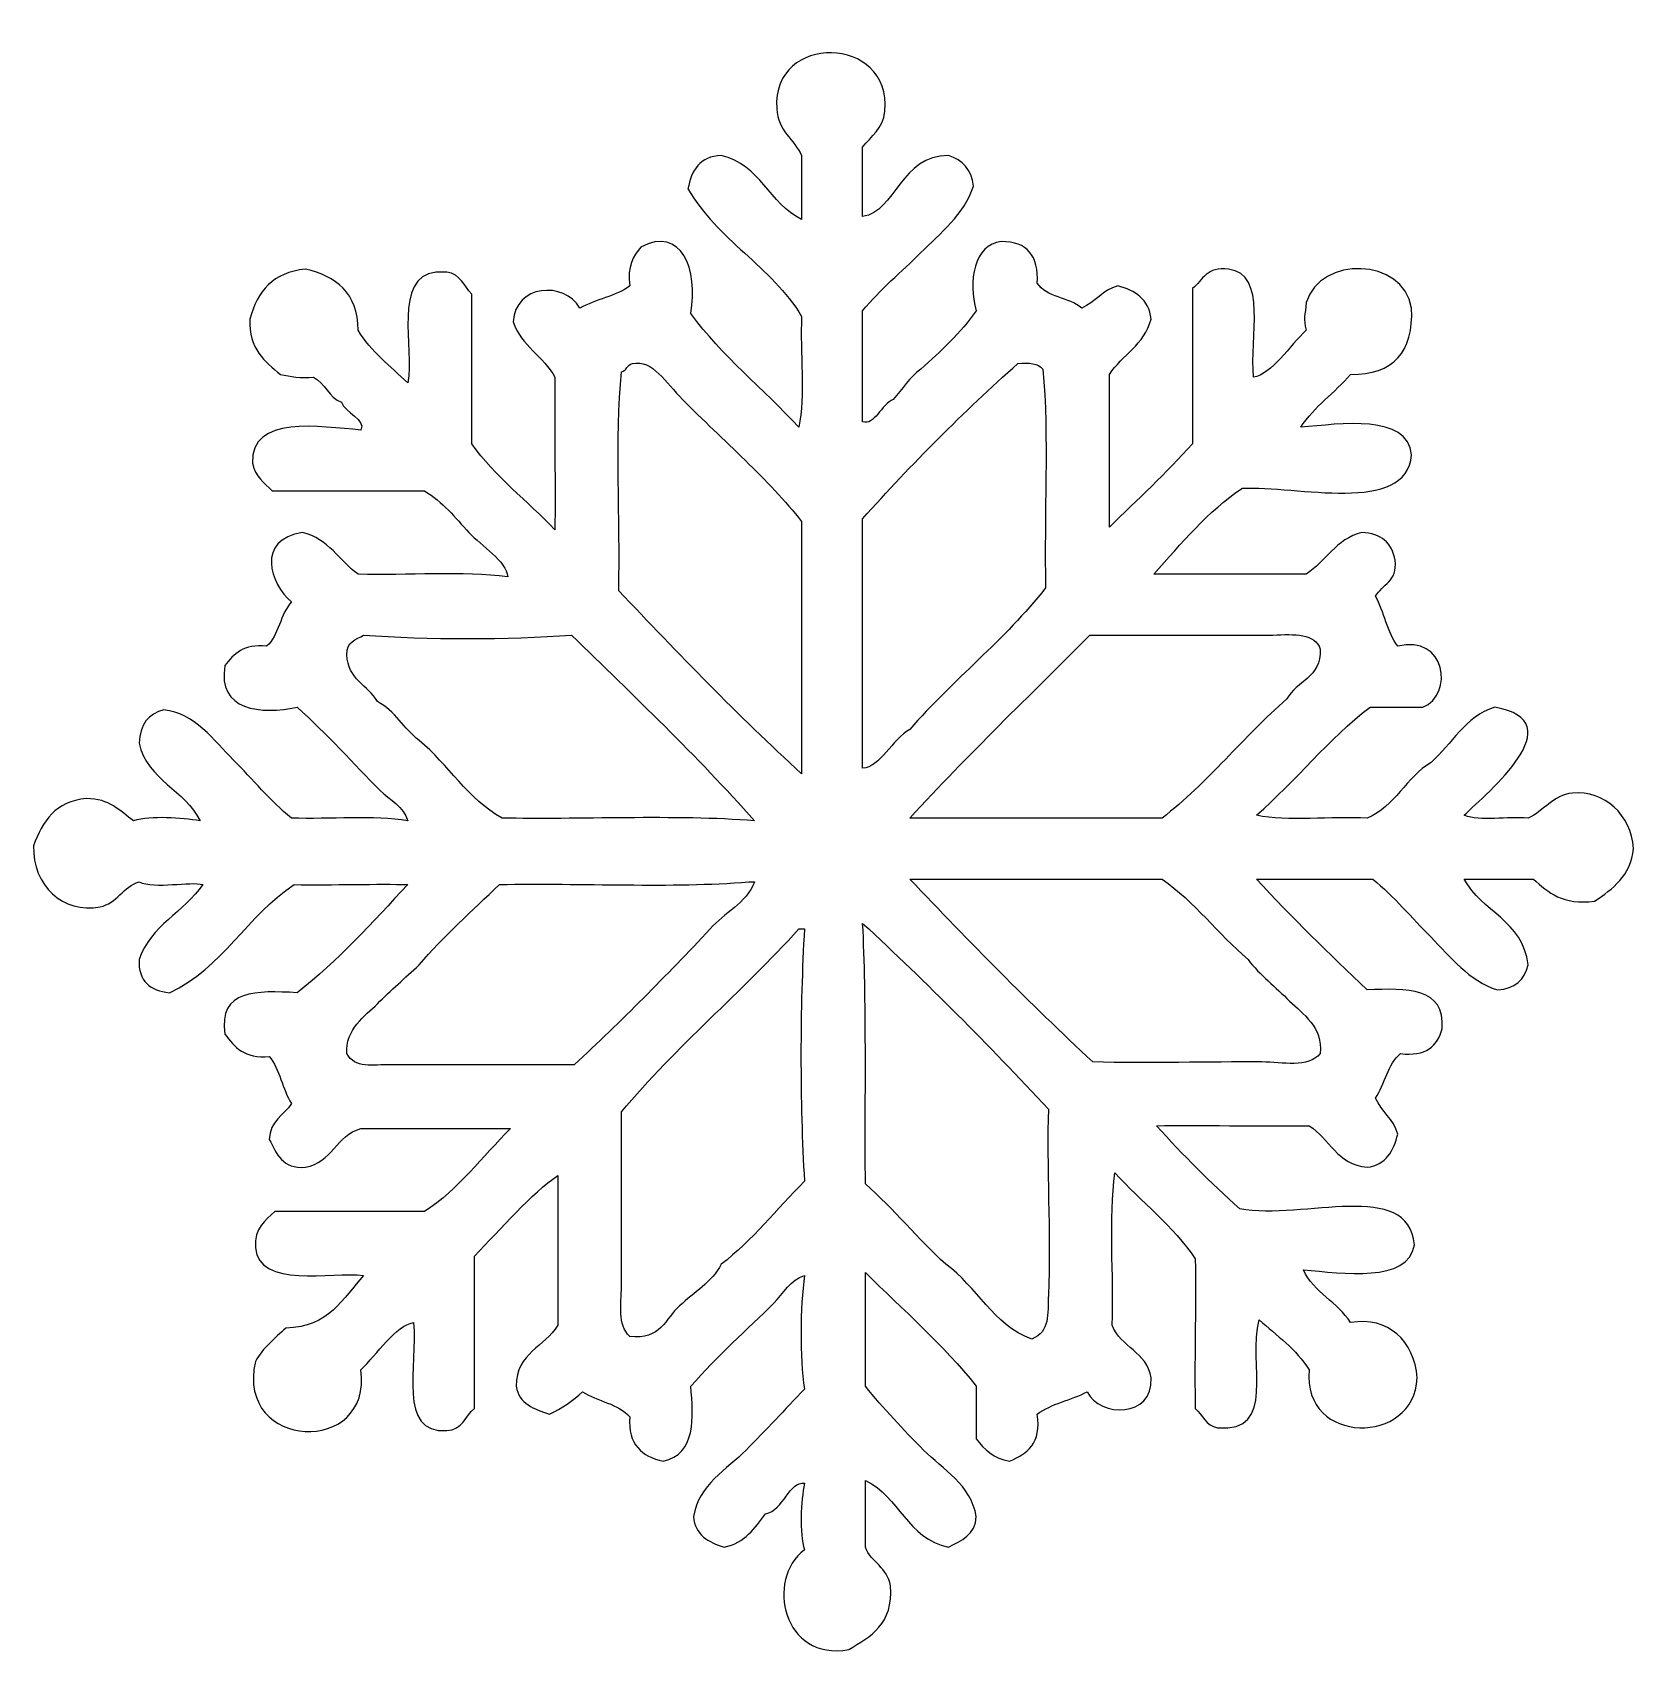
# Model space of a CAD drawing. Header units: centimetres. Extents: x -162 to 48, y -78 to 11.
# Drawn here: x 10.95 to 17.72, y -3.34 to 3.55 of the extents above; entities that cross this region are included whole.
import ezdxf

# ---------------------------------------------------------------- set-up
doc = ezdxf.new("R2010")
doc.units = ezdxf.units.CM
doc.header["$MEASUREMENT"] = 0
doc.layers.add('layer 1', color=7, linetype='Continuous')

msp = doc.modelspace()

# ---------------------------------------------------------------- linework, layer by layer
at = {"layer": 'layer 1', "color": 140}
for points, knots in [([(14.45734, 2.77304), (14.59673, 2.79412), (14.61801, 3.03464), (14.82078, 3.03094), (14.82078, 3.03094), (14.88026, 3.01219), (14.91756, 2.97146), (14.92625, 2.90212), (14.92625, 2.90212), (14.88713, 2.78128), (14.78504, 2.70214), (14.70357, 2.62041), (14.70357, 2.62041), (14.62145, 2.53849), (14.53083, 2.46506), (14.45734, 2.37418), (14.45734, 2.37418), (14.45734, 2.37418), (14.45734, 1.90534), (14.45734, 1.90534), (14.45734, 1.90534), (14.5054, 1.88497), (14.53771, 1.9811), (14.58642, 1.99913), (14.58642, 1.99913), (14.62553, 2.04194), (14.65576, 2.0939), (14.70357, 2.12802), (14.70357, 2.12802), (14.78847, 2.20352), (14.87111, 2.2811), (14.93792, 2.37418), (14.93792, 2.37418), (14.90218, 2.49756), (14.92806, 2.65706), (15.04365, 2.66731), (15.04365, 2.66731), (15.15321, 2.66783), (15.20173, 2.60692), (15.19602, 2.49159), (15.19602, 2.49159), (15.23267, 2.43049), (15.33172, 2.43185), (15.38368, 2.38612), (15.38368, 2.38612), (15.44089, 2.41083), (15.47157, 2.46208), (15.53604, 2.47991), (15.53604, 2.47991), (15.60954, 2.45955), (15.66856, 2.42478), (15.6768, 2.33922), (15.6768, 2.33922), (15.64936, 2.22979), (15.55414, 2.18815), (15.50082, 2.10467), (15.50082, 2.10467), (15.50082, 2.10467), (15.50082, 1.45978), (15.50082, 1.45978), (15.50082, 1.45978), (15.61985, 1.57537), (15.74134, 1.68843), (15.85252, 1.81174), (15.85252, 1.81174), (15.85252, 1.81174), (15.85252, 2.46804), (15.85252, 2.46804), (15.85252, 2.46804), (15.89442, 2.50463), (15.91343, 2.56365), (16.00495, 2.55042), (16.00495, 2.55042), (16.17107, 2.52869), (16.09278, 2.26255), (16.11042, 2.09299), (16.11042, 2.09299), (16.18547, 2.10396), (16.26396, 2.22889), (16.3333, 2.29226), (16.3333, 2.29226), (16.3189, 2.34195), (16.32895, 2.35544), (16.3333, 2.40947), (16.3333, 2.40947), (16.39349, 2.60737), (16.74292, 2.60095), (16.77886, 2.38612), (16.77886, 2.38612), (16.78709, 2.19827), (16.70082, 2.10467), (16.52095, 2.10467), (16.52095, 2.10467), (16.45297, 2.028), (16.36761, 1.96897), (16.30975, 1.88179), (16.30975, 1.88179), (16.47814, 1.89593), (16.76257, 1.94037), (16.77886, 1.76458), (16.77886, 1.76458), (16.75667, 1.50921), (16.28984, 1.63667), (16.06353, 1.62389), (16.06353, 1.62389), (15.91524, 1.52614), (15.80543, 1.38979), (15.68848, 1.26052), (15.68848, 1.26052), (15.68848, 1.26052), (16.3333, 1.26052), (16.3333, 1.26052), (16.3333, 1.26052), (16.41639, 1.31429), (16.45849, 1.40899), (16.56785, 1.4365), (16.56785, 1.4365), (16.65068, 1.43306), (16.69648, 1.39323), (16.70861, 1.31909), (16.70861, 1.31909), (16.72093, 1.22847), (16.65367, 1.21771), (16.62642, 1.16666), (16.62642, 1.16666), (16.66281, 1.10147), (16.67585, 1.01293), (16.72028, 0.95572), (16.72028, 0.95572), (16.92253, 1.00878), (16.95983, 0.74977), (16.82575, 0.69755), (16.82575, 0.69755), (16.82575, 0.69755), (16.60288, 0.69755), (16.60288, 0.69755), (16.60288, 0.69755), (16.42508, 0.56302), (16.29003, 0.38523), (16.12236, 0.24039), (16.12236, 0.24039), (16.25527, 0.21314), (16.43903, 0.23649), (16.5912, 0.22871), (16.5912, 0.22871), (16.71016, 0.27788), (16.75434, 0.4017), (16.86097, 0.46346), (16.86097, 0.46346), (16.94952, 0.54266), (17.00355, 0.65662), (17.13055, 0.69755), (17.13055, 0.69755), (17.46947, 0.63716), (17.09851, 0.33762), (17.00173, 0.24039), (17.00173, 0.24039), (17.06828, 0.21314), (17.18523, 0.23649), (17.27125, 0.22871), (17.27125, 0.22871), (17.33858, 0.25751), (17.37587, 0.3264), (17.4589, 0.33418), (17.4589, 0.33418), (17.59395, 0.34702), (17.70811, 0.24266), (17.7168, 0.09989), (17.7168, 0.09989), (17.70493, -0.01726), (17.62917, -0.07038), (17.55276, -0.12299), (17.55276, -0.12299), (17.41817, -0.14037), (17.35505, -0.08615), (17.29486, -0.02919), (17.29486, -0.02919), (17.29486, -0.02919), (17.00173, -0.02919), (17.00173, -0.02919), (17.00173, -0.02919), (17.07308, -0.16898), (17.25068, -0.20238), (17.27125, -0.39276), (17.27125, -0.39276), (17.25665, -0.4562), (17.21566, -0.49324), (17.14223, -0.4983), (17.14223, -0.4983), (17.02093, -0.45983), (16.94245, -0.35709), (16.86097, -0.27542), (16.86097, -0.27542), (16.77886, -0.1935), (16.70517, -0.10288), (16.61475, -0.02919), (16.61475, -0.02919), (16.61475, -0.02919), (16.12236, -0.02919), (16.12236, -0.02919), (16.12236, -0.02919), (16.2722, -0.19188), (16.43099, -0.34567), (16.5912, -0.4983), (16.5912, -0.4983), (16.75914, -0.49051), (16.92188, -0.48798), (16.90787, -0.66234), (16.90787, -0.66234), (16.88893, -0.73739), (16.83762, -0.77994), (16.73196, -0.76788), (16.73196, -0.76788), (16.67721, -0.81088), (16.66651, -0.8978), (16.62642, -0.95547), (16.62642, -0.95547), (16.6514, -1.01294), (16.70238, -1.04355), (16.72028, -1.1079), (16.72028, -1.1079), (16.70264, -1.18042), (16.6704, -1.23789), (16.5912, -1.24859), (16.5912, -1.24859), (16.46193, -1.23717), (16.43215, -1.12664), (16.34497, -1.07268), (16.34497, -1.07268), (16.13585, -1.07423), (15.87107, -1.0706), (15.70015, -1.07268), (15.70015, -1.07268), (15.81068, -1.1967), (15.92945, -1.31268), (16.05185, -1.42457), (16.05185, -1.42457), (16.32461, -1.47335), (16.76465, -1.29691), (16.79053, -1.57674), (16.79053, -1.57674), (16.7651, -1.73942), (16.48593, -1.69596), (16.32162, -1.68247), (16.32162, -1.68247), (16.36534, -1.77906), (16.46601, -1.81934), (16.52095, -1.90535), (16.52095, -1.90535), (16.67793, -1.87791), (16.79189, -1.98247), (16.80221, -2.13971), (16.80221, -2.13971), (16.79254, -2.4255), (16.31637, -2.42751), (16.34497, -2.10468), (16.34497, -2.10468), (16.2912, -2.01769), (16.20811, -1.96003), (16.13397, -1.89348), (16.13397, -1.89348), (16.0848, -2.0786), (16.21408, -2.37127), (15.95805, -2.35065), (15.95805, -2.35065), (15.90863, -2.34176), (15.89552, -2.29622), (15.8642, -2.26872), (15.8642, -2.26872), (15.85894, -2.09391), (15.86809, -1.84606), (15.8642, -1.63557), (15.8642, -1.63557), (15.77014, -1.49508), (15.63516, -1.39551), (15.52417, -1.27194), (15.52417, -1.27194), (15.49693, -1.46368), (15.52028, -1.70582), (15.51276, -1.91702), (15.51276, -1.91702), (15.54772, -2.01062), (15.66006, -2.02755), (15.6768, -2.13971), (15.6768, -2.13971), (15.68757, -2.30991), (15.45989, -2.30738), (15.40703, -2.19828), (15.40703, -2.19828), (15.34041, -2.23305), (15.25395, -2.24861), (15.19602, -2.29233), (15.19602, -2.29233), (15.21477, -2.41655), (15.15302, -2.46027), (15.07862, -2.4916), (15.07862, -2.4916), (15.0118, -2.48018), (14.97152, -2.44217), (14.93792, -2.39754), (14.93792, -2.39754), (14.93792, -2.39754), (14.93792, -2.17493), (14.93792, -2.17493), (14.93792, -2.17493), (14.79807, -1.99823), (14.62852, -1.85112), (14.46901, -1.69415), (14.46901, -1.69415), (14.46901, -1.69415), (14.46901, -2.17493), (14.46901, -2.17493), (14.46901, -2.17493), (14.54568, -2.26918), (14.62968, -2.35914), (14.71524, -2.44451), (14.71524, -2.44451), (14.7958, -2.52526), (14.91574, -2.59181), (14.93792, -2.7257), (14.93792, -2.7257), (14.93403, -2.80399), (14.8752, -2.82708), (14.82078, -2.85497), (14.82078, -2.85497), (14.64545, -2.8193), (14.6125, -2.64124), (14.46901, -2.57352), (14.46901, -2.57352), (14.46901, -2.57352), (14.46901, -2.85497), (14.46901, -2.85497), (14.46901, -2.85497), (14.49263, -2.92113), (14.56378, -2.94014), (14.57474, -3.01908), (14.57474, -3.01908), (14.5885, -3.18176), (14.49074, -3.23236), (14.39877, -3.28885), (14.39877, -3.28885), (14.12101, -3.33873), (14.04434, -2.99229), (14.21118, -2.86665), (14.21118, -2.86665), (14.18847, -2.79439), (14.19717, -2.65934), (14.21118, -2.5852), (14.21118, -2.5852), (14.14664, -2.57398), (14.12419, -2.69988), (14.04687, -2.71428), (14.04687, -2.71428), (14.00153, -2.77421), (13.95989, -2.83804), (13.87109, -2.85497), (13.87109, -2.85497), (13.80519, -2.83506), (13.74914, -2.80509), (13.74207, -2.7257), (13.74207, -2.7257), (13.76309, -2.59181), (13.88484, -2.52481), (13.96495, -2.44451), (13.96495, -2.44451), (14.04888, -2.36051), (14.12899, -2.27261), (14.21118, -2.1866), (14.21118, -2.1866), (14.191, -2.05045), (14.19308, -1.84243), (14.21118, -1.70582), (14.21118, -1.70582), (14.15163, -1.72295), (14.12147, -1.78386), (14.08209, -1.82323), (14.08209, -1.82323), (13.97131, -1.93421), (13.84093, -2.04766), (13.7304, -2.17493), (13.7304, -2.17493), (13.74318, -2.30537), (13.75258, -2.46254), (13.61319, -2.4916), (13.61319, -2.4916), (13.52419, -2.47104), (13.46335, -2.42252), (13.47249, -2.30394), (13.47249, -2.30394), (13.42534, -2.24926), (13.33498, -2.2383), (13.27316, -2.19828), (13.27316, -2.19828), (13.23152, -2.23512), (13.18624, -2.26781), (13.13247, -2.29233), (13.13247, -2.29233), (13.06702, -2.27171), (13.00404, -2.24861), (12.99171, -2.17493), (12.99171, -2.17493), (12.99262, -2.03145), (13.11437, -2.00835), (13.16769, -1.91702), (13.16769, -1.91702), (13.16769, -1.91702), (13.16769, -1.28388), (13.16769, -1.28388), (13.16769, -1.28388), (13.05736, -1.3573), (12.92627, -1.51129), (12.81574, -1.6239), (12.81574, -1.6239), (12.81574, -1.6239), (12.81574, -2.26872), (12.81574, -2.26872), (12.81574, -2.26872), (12.77727, -2.30031), (12.76514, -2.35869), (12.69859, -2.36258), (12.69859, -2.36258), (12.48603, -2.37581), (12.57755, -2.08476), (12.55783, -1.90535), (12.55783, -1.90535), (12.4835, -1.91676), (12.40384, -2.04033), (12.33522, -2.10468), (12.33522, -2.10468), (12.38717, -2.46967), (11.8041, -2.44931), (11.88946, -2.06946), (11.88946, -2.06946), (11.92105, -2.01108), (11.97184, -1.97196), (12.01848, -1.9287), (12.01848, -1.9287), (12.19881, -1.92526), (12.26062, -1.80332), (12.34689, -1.70582), (12.34689, -1.70582), (12.21165, -1.69026), (11.90458, -1.76187), (11.88946, -1.58868), (11.88946, -1.58868), (11.88421, -1.50513), (11.93111, -1.4738), (11.97184, -1.43624), (11.97184, -1.43624), (11.97184, -1.43624), (12.6048, -1.43624), (12.6048, -1.43624), (12.6048, -1.43624), (12.74821, -1.34109), (12.84914, -1.20377), (12.96817, -1.08455), (12.96817, -1.08455), (12.8025, -1.08273), (12.53954, -1.08571), (12.33522, -1.08455), (12.33522, -1.08455), (12.23111, -1.11335), (12.21392, -1.22894), (12.10066, -1.24859), (12.10066, -1.24859), (12.00317, -1.25618), (11.97891, -1.19073), (11.94823, -1.13144), (11.94823, -1.13144), (11.95031, -1.05134), (12.01024, -1.02941), (12.04209, -0.97908), (12.04209, -0.97908), (12.00343, -0.91979), (11.99312, -0.83235), (11.94823, -0.77975), (11.94823, -0.77975), (11.84367, -0.79051), (11.80086, -0.73901), (11.76064, -0.68595), (11.76064, -0.68595), (11.72996, -0.49486), (11.89699, -0.50148), (12.06544, -0.50997), (12.06544, -0.50997), (12.2398, -0.37564), (12.38374, -0.21043), (12.53448, -0.05274), (12.53448, -0.05274), (12.41688, -0.04865), (12.20938, -0.05553), (12.05377, -0.05274), (12.05377, -0.05274), (11.85515, -0.18228), (11.75124, -0.40677), (11.52609, -0.50997), (11.52609, -0.50997), (11.44527, -0.50102), (11.39357, -0.46282), (11.3972, -0.36922), (11.3972, -0.36922), (11.44734, -0.22418), (11.58784, -0.16943), (11.66678, -0.05274), (11.66678, -0.05274), (11.61528, -0.03717), (11.46499, -0.07291), (11.3972, -0.04106), (11.3972, -0.04106), (11.33156, -0.06033), (11.30296, -0.13304), (11.2329, -0.1466), (11.2329, -0.1466), (11.07437, -0.17657), (10.94711, -0.05799), (10.95145, 0.11156), (10.95145, 0.11156), (10.98765, 0.21613), (11.04531, 0.29922), (11.17433, 0.31109), (11.17433, 0.31109), (11.27318, 0.3118), (11.31736, 0.25822), (11.37366, 0.21703), (11.37366, 0.21703), (11.45052, 0.23993), (11.57597, 0.22916), (11.65511, 0.21703), (11.65511, 0.21703), (11.59199, 0.3491), (11.43431, 0.38704), (11.3972, 0.54519), (11.3972, 0.54519), (11.40064, 0.62367), (11.43593, 0.67083), (11.50274, 0.68614), (11.50274, 0.68614), (11.62994, 0.67446), (11.71647, 0.55407), (11.79586, 0.47494), (11.79586, 0.47494), (11.87779, 0.39275), (11.95148, 0.30214), (12.04209, 0.22871), (12.04209, 0.22871), (12.20406, 0.22274), (12.39107, 0.24175), (12.53448, 0.21703), (12.53448, 0.21703), (12.51736, 0.27632), (12.45651, 0.30674), (12.41714, 0.34586), (12.41714, 0.34586), (12.30616, 0.45684), (12.19083, 0.58547), (12.06544, 0.69755), (12.06544, 0.69755), (11.91463, 0.66532), (11.72536, 0.68225), (11.76064, 0.87353), (11.76064, 0.87353), (11.79723, 0.92276), (11.83978, 0.96622), (11.93656, 0.95572), (11.93656, 0.95572), (11.98988, 1.00008), (11.99377, 1.09368), (12.04209, 1.14311), (12.04209, 1.14311), (11.95212, 1.21952), (11.88946, 1.4051), (12.08899, 1.4365), (12.08899, 1.4365), (12.19952, 1.41016), (12.24324, 1.31701), (12.32354, 1.26052), (12.32354, 1.26052), (12.53085, 1.25293), (12.76858, 1.27563), (12.95649, 1.24884), (12.95649, 1.24884), (12.95169, 1.31611), (12.84551, 1.37883), (12.79238, 1.4365), (12.79238, 1.4365), (12.73498, 1.50006), (12.6803, 1.56642), (12.6048, 1.61241), (12.6048, 1.61241), (12.6048, 1.61241), (11.95991, 1.61241), (11.95991, 1.61241), (11.95991, 1.61241), (11.92858, 1.64744), (11.88622, 1.6715), (11.87779, 1.72936), (11.87779, 1.72936), (11.86631, 1.93531), (12.1654, 1.8838), (12.33522, 1.87012), (12.33522, 1.87012), (12.35902, 1.91403), (12.26769, 1.94309), (12.25303, 1.98746), (12.25303, 1.98746), (12.19906, 2.00763), (12.18415, 2.06711), (12.13569, 2.09299), (12.13569, 2.09299), (12.0803, 2.08839), (12.03794, 2.09663), (11.99519, 2.10467), (11.99519, 2.10467), (11.92929, 2.16), (11.8604, 2.21241), (11.86631, 2.33922), (11.86631, 2.33922), (11.89634, 2.45753), (11.96516, 2.53712), (12.10066, 2.55042), (12.10066, 2.55042), (12.2313, 2.52045), (12.32263, 2.45157), (12.32354, 2.29226), (12.32354, 2.29226), (12.37848, 2.20281), (12.46015, 2.13989), (12.53448, 2.06938), (12.53448, 2.06938), (12.56127, 2.21676), (12.47001, 2.51565), (12.65169, 2.53849), (12.65169, 2.53849), (12.65169, 2.53849), (12.69859, 2.53849), (12.69859, 2.53849), (12.69859, 2.53849), (12.75671, 2.53005), (12.77156, 2.47881), (12.80406, 2.44469), (12.80406, 2.44469), (12.80406, 2.44469), (12.80406, 1.81174), (12.80406, 1.81174), (12.80406, 1.81174), (12.90246, 1.6715), (13.04023, 1.57102), (13.15576, 1.44811), (13.15576, 1.44811), (13.15809, 1.61883), (13.1542, 1.88361), (13.15576, 2.09299), (13.15576, 2.09299), (13.10931, 2.18335), (13.0137, 2.22434), (12.98004, 2.32755), (12.98004, 2.32755), (12.98646, 2.48517), (13.19584, 2.50099), (13.26149, 2.38612), (13.26149, 2.38612), (13.32648, 2.42251), (13.41528, 2.43555), (13.47249, 2.47991), (13.47249, 2.47991), (13.46101, 2.56164), (13.48689, 2.60627), (13.51939, 2.64402), (13.51939, 2.64402), (13.6894, 2.73392), (13.76354, 2.55133), (13.7304, 2.36277), (13.7304, 2.36277), (13.86331, 2.1827), (14.03721, 2.04421), (14.18782, 1.88179), (14.18782, 1.88179), (14.215, 2.01496), (14.19172, 2.19846), (14.19924, 2.3509), (14.19924, 2.3509), (14.07159, 2.563), (13.84274, 2.67418), (13.71872, 2.89025), (13.71872, 2.89025), (13.73383, 2.96919), (13.76834, 3.02822), (13.85941, 3.03094), (13.85941, 3.03094), (14.02488, 2.99319), (14.06218, 2.82752), (14.19924, 2.76117), (14.19924, 2.76117), (14.19924, 2.76117), (14.19924, 3.03094), (14.19924, 3.03094), (14.19924, 3.03094), (14.1672, 3.10009), (14.09922, 3.13414), (14.09377, 3.23027), (14.09377, 3.23027), (14.07314, 3.55129), (14.58162, 3.54123), (14.5512, 3.2186), (14.5512, 3.2186), (14.54478, 3.14283), (14.49172, 3.11377), (14.45734, 3.06616), (14.45734, 3.06616), (14.45734, 3.06616), (14.45734, 2.77304), (14.45734, 2.77304)], [0, 0, 0, 0, 0.0055866, 0.0055866, 0.0055866, 0.0055866, 0.0111732, 0.0111732, 0.0111732, 0.0111732, 0.0167598, 0.0167598, 0.0167598, 0.0167598, 0.0223464, 0.0223464, 0.0223464, 0.0223464, 0.027933, 0.027933, 0.027933, 0.027933, 0.0335196, 0.0335196, 0.0335196, 0.0335196, 0.0391061, 0.0391061, 0.0391061, 0.0391061, 0.0446927, 0.0446927, 0.0446927, 0.0446927, 0.0502793, 0.0502793, 0.0502793, 0.0502793, 0.0558659, 0.0558659, 0.0558659, 0.0558659, 0.0614525, 0.0614525, 0.0614525, 0.0614525, 0.0670391, 0.0670391, 0.0670391, 0.0670391, 0.0726257, 0.0726257, 0.0726257, 0.0726257, 0.0782123, 0.0782123, 0.0782123, 0.0782123, 0.0837989, 0.0837989, 0.0837989, 0.0837989, 0.0893855, 0.0893855, 0.0893855, 0.0893855, 0.0949721, 0.0949721, 0.0949721, 0.0949721, 0.1005587, 0.1005587, 0.1005587, 0.1005587, 0.1061453, 0.1061453, 0.1061453, 0.1061453, 0.1117318, 0.1117318, 0.1117318, 0.1117318, 0.1173184, 0.1173184, 0.1173184, 0.1173184, 0.122905, 0.122905, 0.122905, 0.122905, 0.1284916, 0.1284916, 0.1284916, 0.1284916, 0.1340782, 0.1340782, 0.1340782, 0.1340782, 0.1396648, 0.1396648, 0.1396648, 0.1396648, 0.1452514, 0.1452514, 0.1452514, 0.1452514, 0.150838, 0.150838, 0.150838, 0.150838, 0.1564246, 0.1564246, 0.1564246, 0.1564246, 0.1620112, 0.1620112, 0.1620112, 0.1620112, 0.1675978, 0.1675978, 0.1675978, 0.1675978, 0.1731844, 0.1731844, 0.1731844, 0.1731844, 0.1787709, 0.1787709, 0.1787709, 0.1787709, 0.1843575, 0.1843575, 0.1843575, 0.1843575, 0.1899441, 0.1899441, 0.1899441, 0.1899441, 0.1955307, 0.1955307, 0.1955307, 0.1955307, 0.2011173, 0.2011173, 0.2011173, 0.2011173, 0.2067039, 0.2067039, 0.2067039, 0.2067039, 0.2122905, 0.2122905, 0.2122905, 0.2122905, 0.2178771, 0.2178771, 0.2178771, 0.2178771, 0.2234637, 0.2234637, 0.2234637, 0.2234637, 0.2290503, 0.2290503, 0.2290503, 0.2290503, 0.2346369, 0.2346369, 0.2346369, 0.2346369, 0.2402235, 0.2402235, 0.2402235, 0.2402235, 0.2458101, 0.2458101, 0.2458101, 0.2458101, 0.2513966, 0.2513966, 0.2513966, 0.2513966, 0.2569832, 0.2569832, 0.2569832, 0.2569832, 0.2625698, 0.2625698, 0.2625698, 0.2625698, 0.2681564, 0.2681564, 0.2681564, 0.2681564, 0.273743, 0.273743, 0.273743, 0.273743, 0.2793296, 0.2793296, 0.2793296, 0.2793296, 0.2849162, 0.2849162, 0.2849162, 0.2849162, 0.2905028, 0.2905028, 0.2905028, 0.2905028, 0.2960894, 0.2960894, 0.2960894, 0.2960894, 0.301676, 0.301676, 0.301676, 0.301676, 0.3072626, 0.3072626, 0.3072626, 0.3072626, 0.3128492, 0.3128492, 0.3128492, 0.3128492, 0.3184358, 0.3184358, 0.3184358, 0.3184358, 0.3240223, 0.3240223, 0.3240223, 0.3240223, 0.3296089, 0.3296089, 0.3296089, 0.3296089, 0.3351955, 0.3351955, 0.3351955, 0.3351955, 0.3407821, 0.3407821, 0.3407821, 0.3407821, 0.3463687, 0.3463687, 0.3463687, 0.3463687, 0.3519553, 0.3519553, 0.3519553, 0.3519553, 0.3575419, 0.3575419, 0.3575419, 0.3575419, 0.3631285, 0.3631285, 0.3631285, 0.3631285, 0.3687151, 0.3687151, 0.3687151, 0.3687151, 0.3743017, 0.3743017, 0.3743017, 0.3743017, 0.3798883, 0.3798883, 0.3798883, 0.3798883, 0.3854749, 0.3854749, 0.3854749, 0.3854749, 0.3910615, 0.3910615, 0.3910615, 0.3910615, 0.396648, 0.396648, 0.396648, 0.396648, 0.4022346, 0.4022346, 0.4022346, 0.4022346, 0.4078212, 0.4078212, 0.4078212, 0.4078212, 0.4134078, 0.4134078, 0.4134078, 0.4134078, 0.4189944, 0.4189944, 0.4189944, 0.4189944, 0.424581, 0.424581, 0.424581, 0.424581, 0.4301676, 0.4301676, 0.4301676, 0.4301676, 0.4357542, 0.4357542, 0.4357542, 0.4357542, 0.4413408, 0.4413408, 0.4413408, 0.4413408, 0.4469274, 0.4469274, 0.4469274, 0.4469274, 0.452514, 0.452514, 0.452514, 0.452514, 0.4581006, 0.4581006, 0.4581006, 0.4581006, 0.4636872, 0.4636872, 0.4636872, 0.4636872, 0.4692737, 0.4692737, 0.4692737, 0.4692737, 0.4748603, 0.4748603, 0.4748603, 0.4748603, 0.4804469, 0.4804469, 0.4804469, 0.4804469, 0.4860335, 0.4860335, 0.4860335, 0.4860335, 0.4916201, 0.4916201, 0.4916201, 0.4916201, 0.4972067, 0.4972067, 0.4972067, 0.4972067, 0.5027933, 0.5027933, 0.5027933, 0.5027933, 0.5083799, 0.5083799, 0.5083799, 0.5083799, 0.5139665, 0.5139665, 0.5139665, 0.5139665, 0.5195531, 0.5195531, 0.5195531, 0.5195531, 0.5251397, 0.5251397, 0.5251397, 0.5251397, 0.5307263, 0.5307263, 0.5307263, 0.5307263, 0.5363128, 0.5363128, 0.5363128, 0.5363128, 0.5418994, 0.5418994, 0.5418994, 0.5418994, 0.547486, 0.547486, 0.547486, 0.547486, 0.5530726, 0.5530726, 0.5530726, 0.5530726, 0.5586592, 0.5586592, 0.5586592, 0.5586592, 0.5642458, 0.5642458, 0.5642458, 0.5642458, 0.5698324, 0.5698324, 0.5698324, 0.5698324, 0.575419, 0.575419, 0.575419, 0.575419, 0.5810056, 0.5810056, 0.5810056, 0.5810056, 0.5865922, 0.5865922, 0.5865922, 0.5865922, 0.5921788, 0.5921788, 0.5921788, 0.5921788, 0.5977654, 0.5977654, 0.5977654, 0.5977654, 0.603352, 0.603352, 0.603352, 0.603352, 0.6089385, 0.6089385, 0.6089385, 0.6089385, 0.6145251, 0.6145251, 0.6145251, 0.6145251, 0.6201117, 0.6201117, 0.6201117, 0.6201117, 0.6256983, 0.6256983, 0.6256983, 0.6256983, 0.6312849, 0.6312849, 0.6312849, 0.6312849, 0.6368715, 0.6368715, 0.6368715, 0.6368715, 0.6424581, 0.6424581, 0.6424581, 0.6424581, 0.6480447, 0.6480447, 0.6480447, 0.6480447, 0.6536313, 0.6536313, 0.6536313, 0.6536313, 0.6592179, 0.6592179, 0.6592179, 0.6592179, 0.6648045, 0.6648045, 0.6648045, 0.6648045, 0.6703911, 0.6703911, 0.6703911, 0.6703911, 0.6759777, 0.6759777, 0.6759777, 0.6759777, 0.6815642, 0.6815642, 0.6815642, 0.6815642, 0.6871508, 0.6871508, 0.6871508, 0.6871508, 0.6927374, 0.6927374, 0.6927374, 0.6927374, 0.698324, 0.698324, 0.698324, 0.698324, 0.7039106, 0.7039106, 0.7039106, 0.7039106, 0.7094972, 0.7094972, 0.7094972, 0.7094972, 0.7150838, 0.7150838, 0.7150838, 0.7150838, 0.7206704, 0.7206704, 0.7206704, 0.7206704, 0.726257, 0.726257, 0.726257, 0.726257, 0.7318436, 0.7318436, 0.7318436, 0.7318436, 0.7374302, 0.7374302, 0.7374302, 0.7374302, 0.7430168, 0.7430168, 0.7430168, 0.7430168, 0.7486034, 0.7486034, 0.7486034, 0.7486034, 0.7541899, 0.7541899, 0.7541899, 0.7541899, 0.7597765, 0.7597765, 0.7597765, 0.7597765, 0.7653631, 0.7653631, 0.7653631, 0.7653631, 0.7709497, 0.7709497, 0.7709497, 0.7709497, 0.7765363, 0.7765363, 0.7765363, 0.7765363, 0.7821229, 0.7821229, 0.7821229, 0.7821229, 0.7877095, 0.7877095, 0.7877095, 0.7877095, 0.7932961, 0.7932961, 0.7932961, 0.7932961, 0.7988827, 0.7988827, 0.7988827, 0.7988827, 0.8044693, 0.8044693, 0.8044693, 0.8044693, 0.8100559, 0.8100559, 0.8100559, 0.8100559, 0.8156425, 0.8156425, 0.8156425, 0.8156425, 0.8212291, 0.8212291, 0.8212291, 0.8212291, 0.8268156, 0.8268156, 0.8268156, 0.8268156, 0.8324022, 0.8324022, 0.8324022, 0.8324022, 0.8379888, 0.8379888, 0.8379888, 0.8379888, 0.8435754, 0.8435754, 0.8435754, 0.8435754, 0.849162, 0.849162, 0.849162, 0.849162, 0.8547486, 0.8547486, 0.8547486, 0.8547486, 0.8603352, 0.8603352, 0.8603352, 0.8603352, 0.8659218, 0.8659218, 0.8659218, 0.8659218, 0.8715084, 0.8715084, 0.8715084, 0.8715084, 0.877095, 0.877095, 0.877095, 0.877095, 0.8826816, 0.8826816, 0.8826816, 0.8826816, 0.8882682, 0.8882682, 0.8882682, 0.8882682, 0.8938547, 0.8938547, 0.8938547, 0.8938547, 0.8994413, 0.8994413, 0.8994413, 0.8994413, 0.9050279, 0.9050279, 0.9050279, 0.9050279, 0.9106145, 0.9106145, 0.9106145, 0.9106145, 0.9162011, 0.9162011, 0.9162011, 0.9162011, 0.9217877, 0.9217877, 0.9217877, 0.9217877, 0.9273743, 0.9273743, 0.9273743, 0.9273743, 0.9329609, 0.9329609, 0.9329609, 0.9329609, 0.9385475, 0.9385475, 0.9385475, 0.9385475, 0.9441341, 0.9441341, 0.9441341, 0.9441341, 0.9497207, 0.9497207, 0.9497207, 0.9497207, 0.9553073, 0.9553073, 0.9553073, 0.9553073, 0.9608939, 0.9608939, 0.9608939, 0.9608939, 0.9664804, 0.9664804, 0.9664804, 0.9664804, 0.972067, 0.972067, 0.972067, 0.972067, 0.9776536, 0.9776536, 0.9776536, 0.9776536, 0.9832402, 0.9832402, 0.9832402, 0.9832402, 0.9888268, 0.9888268, 0.9888268, 0.9888268, 1, 1, 1, 1]), ([(13.43727, 2.11654), (13.41003, 1.83094), (13.43338, 1.49526), (13.4256, 1.19027), (13.4256, 1.19027), (13.67727, 0.92594), (13.92947, 0.66233), (14.19924, 0.41636), (14.19924, 0.41636), (14.19924, 0.41636), (14.19924, 1.48313), (14.19924, 1.48313), (14.19924, 1.48313), (14.06289, 1.65775), (13.86629, 1.82802), (13.69511, 1.99913), (13.69511, 1.99913), (13.62512, 2.06938), (13.57089, 2.1694), (13.48417, 2.15157), (13.48417, 2.15157), (13.4601, 2.14813), (13.46127, 2.11978), (13.43727, 2.11654)], [0, 0, 0, 0, 0.1428571, 0.1428571, 0.1428571, 0.1428571, 0.2857143, 0.2857143, 0.2857143, 0.2857143, 0.4285714, 0.4285714, 0.4285714, 0.4285714, 0.5714286, 0.5714286, 0.5714286, 0.5714286, 0.7142857, 0.7142857, 0.7142857, 0.7142857, 1, 1, 1, 1]), ([(15.1139, 2.15157), (14.88207, 1.94581), (14.66445, 1.72573), (14.45734, 1.49507), (14.45734, 1.49507), (14.45734, 1.49507), (14.45734, 0.43972), (14.45734, 0.43972), (14.45734, 0.43972), (14.52992, 0.44153), (14.5837, 0.56302), (14.65667, 0.60376), (14.65667, 0.60376), (14.83881, 0.81269), (15.0587, 0.98341), (15.23124, 1.20194), (15.23124, 1.20194), (15.22346, 1.50694), (15.24662, 1.84261), (15.21937, 2.12802), (15.21937, 2.12802), (15.20063, 2.15222), (15.1608, 2.15546), (15.1139, 2.15157)], [0, 0, 0, 0, 0.1428571, 0.1428571, 0.1428571, 0.1428571, 0.2857143, 0.2857143, 0.2857143, 0.2857143, 0.4285714, 0.4285714, 0.4285714, 0.4285714, 0.5714286, 0.5714286, 0.5714286, 0.5714286, 0.7142857, 0.7142857, 0.7142857, 0.7142857, 1, 1, 1, 1]), ([(13.22627, 1.00261), (12.95967, 0.98341), (12.61303, 0.9827), (12.34689, 1.00261), (12.34689, 1.00261), (12.31504, 0.98361), (12.27321, 0.97446), (12.27638, 0.92043), (12.27638, 0.92043), (12.27891, 0.8136), (12.367, 0.79206), (12.40547, 0.72116), (12.40547, 0.72116), (12.48025, 0.6827), (12.51801, 0.60694), (12.58144, 0.55706), (12.58144, 0.55706), (12.70637, 0.45548), (12.78648, 0.30856), (12.93314, 0.22871), (12.93314, 0.22871), (13.23885, 0.22138), (13.67429, 0.24356), (13.99991, 0.21703), (13.99991, 0.21703), (13.75621, 0.49277), (13.48871, 0.74542), (13.22627, 1.00261)], [0, 0, 0, 0, 0.125, 0.125, 0.125, 0.125, 0.25, 0.25, 0.25, 0.25, 0.375, 0.375, 0.375, 0.375, 0.5, 0.5, 0.5, 0.5, 0.625, 0.625, 0.625, 0.625, 0.75, 0.75, 0.75, 0.75, 1, 1, 1, 1]), ([(16.19261, 1.00261), (16.19261, 1.00261), (15.4187, 1.00261), (15.4187, 1.00261), (15.4187, 1.00261), (15.16287, 0.74653), (14.90218, 0.49504), (14.65667, 0.22871), (14.65667, 0.22871), (14.65667, 0.22871), (15.7235, 0.22871), (15.7235, 0.22871), (15.7235, 0.22871), (15.91823, 0.37816), (16.06716, 0.57288), (16.25118, 0.73284), (16.25118, 0.73284), (16.29237, 0.80899), (16.39739, 0.82112), (16.39187, 0.94378), (16.39187, 0.94378), (16.3715, 1.00949), (16.28342, 1.00715), (16.19261, 1.00261)], [0, 0, 0, 0, 0.1428571, 0.1428571, 0.1428571, 0.1428571, 0.2857143, 0.2857143, 0.2857143, 0.2857143, 0.4285714, 0.4285714, 0.4285714, 0.4285714, 0.5714286, 0.5714286, 0.5714286, 0.5714286, 0.7142857, 0.7142857, 0.7142857, 0.7142857, 1, 1, 1, 1]), ([(12.92121, -0.05274), (12.80568, -0.16353), (12.6862, -0.27082), (12.58144, -0.39276), (12.58144, -0.39276), (12.52242, -0.44705), (12.46222, -0.50011), (12.40547, -0.55687), (12.40547, -0.55687), (12.35422, -0.60811), (12.26795, -0.66513), (12.27638, -0.76788), (12.27638, -0.76788), (12.30979, -0.83216), (12.38529, -0.81451), (12.46404, -0.81477), (12.46404, -0.81477), (12.71688, -0.81568), (13.03978, -0.81451), (13.23794, -0.81477), (13.23794, -0.81477), (13.43682, -0.63056), (13.6272, -0.43784), (13.81252, -0.24039), (13.81252, -0.24039), (13.87154, -0.17034), (13.96469, -0.13447), (13.99991, -0.04106), (13.99991, -0.04106), (13.99991, -0.04106), (13.97662, -0.04106), (13.97662, -0.04106), (13.97662, -0.04106), (13.64821, -0.06831), (13.26927, -0.04496), (12.92121, -0.05274)], [0, 0, 0, 0, 0.1, 0.1, 0.1, 0.1, 0.2, 0.2, 0.2, 0.2, 0.3, 0.3, 0.3, 0.3, 0.4, 0.4, 0.4, 0.4, 0.5, 0.5, 0.5, 0.5, 0.6, 0.6, 0.6, 0.6, 0.7, 0.7, 0.7, 0.7, 0.8, 0.8, 0.8, 0.8, 1, 1, 1, 1]), ([(15.43057, -0.8031), (15.67129, -0.81043), (15.92257, -0.80083), (16.14564, -0.8031), (16.14564, -0.8031), (16.23425, -0.80401), (16.34037, -0.82917), (16.39187, -0.76788), (16.39187, -0.76788), (16.40536, -0.65546), (16.31663, -0.59871), (16.26286, -0.54519), (16.26286, -0.54519), (16.20448, -0.48662), (16.13695, -0.43648), (16.08707, -0.36922), (16.08707, -0.36922), (15.95987, -0.26167), (15.86147, -0.12597), (15.7235, -0.02919), (15.7235, -0.02919), (15.7235, -0.02919), (14.65667, -0.02919), (14.65667, -0.02919), (14.65667, -0.02919), (14.90724, -0.29462), (15.16398, -0.55369), (15.43057, -0.8031)], [0, 0, 0, 0, 0.125, 0.125, 0.125, 0.125, 0.25, 0.25, 0.25, 0.25, 0.375, 0.375, 0.375, 0.375, 0.5, 0.5, 0.5, 0.5, 0.625, 0.625, 0.625, 0.625, 0.75, 0.75, 0.75, 0.75, 1, 1, 1, 1]), ([(13.68343, -1.8349), (13.74363, -1.77769), (13.81913, -1.73605), (13.85941, -1.65893), (13.85941, -1.65893), (13.99122, -1.55637), (14.09533, -1.42593), (14.21118, -1.30716), (14.21118, -1.30716), (14.19146, -0.97817), (14.19191, -0.56945), (14.21118, -0.24039), (14.21118, -0.24039), (14.21118, -0.24039), (14.18782, -0.24039), (14.18782, -0.24039), (14.18782, -0.24039), (13.94614, -0.50699), (13.66903, -0.73765), (13.43727, -1.01404), (13.43727, -1.01404), (13.43818, -1.24658), (13.4361, -1.5303), (13.43727, -1.75298), (13.43727, -1.75298), (13.43773, -1.82894), (13.41827, -1.91294), (13.47249, -1.96373), (13.47249, -1.96373), (13.60339, -1.98156), (13.6224, -1.88706), (13.68343, -1.8349)], [0, 0, 0, 0, 0.1111111, 0.1111111, 0.1111111, 0.1111111, 0.2222222, 0.2222222, 0.2222222, 0.2222222, 0.3333333, 0.3333333, 0.3333333, 0.3333333, 0.4444444, 0.4444444, 0.4444444, 0.4444444, 0.5555556, 0.5555556, 0.5555556, 0.5555556, 0.6666667, 0.6666667, 0.6666667, 0.6666667, 0.7777778, 0.7777778, 0.7777778, 0.7777778, 1, 1, 1, 1]), ([(14.46901, -1.3191), (14.58914, -1.42548), (14.69098, -1.55021), (14.8091, -1.65893), (14.8091, -1.65893), (14.94182, -1.75298), (15.00681, -1.91449), (15.17248, -1.9756), (15.17248, -1.9756), (15.25096, -1.94355), (15.23903, -1.87103), (15.24292, -1.78794), (15.24292, -1.78794), (15.25459, -1.534), (15.23403, -1.23192), (15.24292, -1.00236), (15.24292, -1.00236), (14.99033, -0.73123), (14.72964, -0.46807), (14.45734, -0.21685), (14.45734, -0.21685), (14.47453, -0.53877), (14.46655, -0.92777), (14.46901, -1.3191)], [0, 0, 0, 0, 0.1428571, 0.1428571, 0.1428571, 0.1428571, 0.2857143, 0.2857143, 0.2857143, 0.2857143, 0.4285714, 0.4285714, 0.4285714, 0.4285714, 0.5714286, 0.5714286, 0.5714286, 0.5714286, 0.7142857, 0.7142857, 0.7142857, 0.7142857, 1, 1, 1, 1])]:
    msp.add_open_spline(points, degree=3, knots=knots, dxfattribs=at)

doc.saveas('drawing.dxf')
